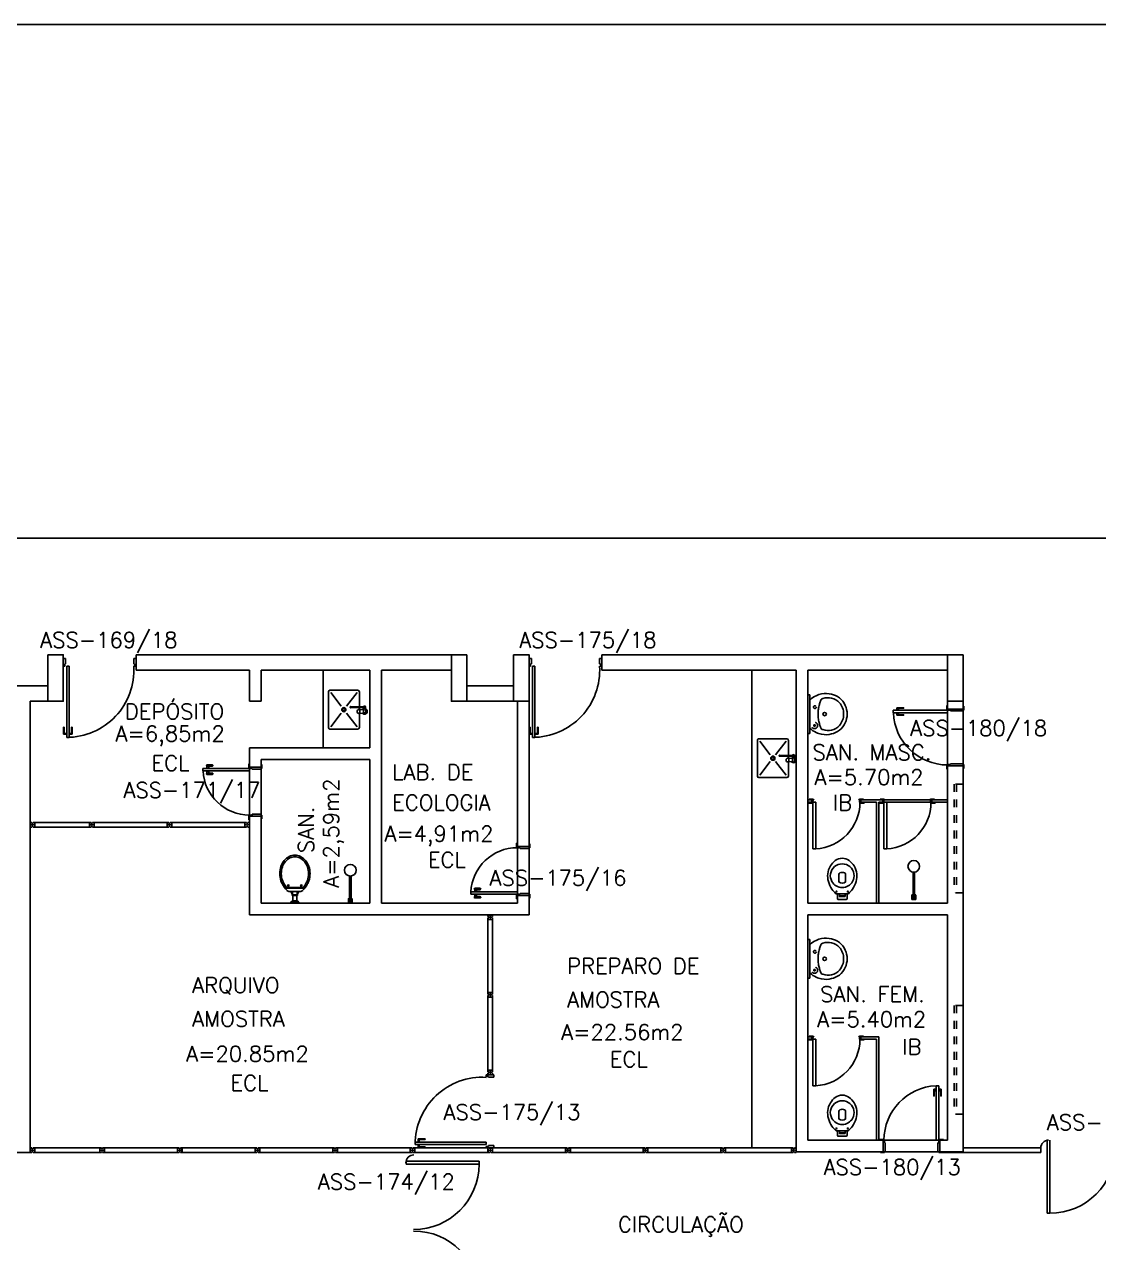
# Model space of a CAD drawing. Extents: x -248 to -11, y 347 to 447.
# Drawn here: x -66.17 to -52.33, y 371.88 to 387.57 of the extents above; entities that cross this region are included whole.
import ezdxf
from ezdxf.enums import TextEntityAlignment as Align

# ---------------------------------------------------------------- set-up
doc = ezdxf.new("R2010")
doc.units = 0
doc.header["$LTSCALE"] = 0.02
doc.header["$MEASUREMENT"] = 0
doc.linetypes.add('HIDDEN', pattern=[0.375, 0.25, -0.125])
doc.linetypes.add('HIDDEN2', pattern=[0.1875, 0.125, -0.0625])
doc.layers.get('0').update_dxf_attribs({"linetype": 'CONTINUOUS'})
for name, color, linetype in [('ALV', 2, 'CONTINUOUS'), ('AREA', 2, 'CONTINUOUS'), ('BANC', 2, 'CONTINUOUS'), ('DIV', 2, 'CONTINUOUS'), ('EQUIP', 1, 'CONTINUOUS'), ('ESQ', 1, 'CONTINUOUS'), ('ESTR', 3, 'CONTINUOUS'), ('MARCO', 2, 'CONTINUOUS'), ('MAÇANETA', 1, 'CONTINUOUS'), ('PEÇAS', 1, 'CONTINUOUS'), ('PISO', 1, 'CONTINUOUS'), ('PORTA', 2, 'CONTINUOUS'), ('SOLEIRA', 1, 'CONTINUOUS'), ('TEXT_CENTRO_CUSTO', 1, 'CONTINUOUS'), ('TEXTO', 2, 'CONTINUOUS'), ('TEXTO-ENDEREÇO', 2, 'CONTINUOUS')]:
    doc.layers.add(name, color=color, linetype=linetype)
doc.styles.add('UNB-100', font='simplex.shx', dxfattribs={"height": 0.2})
doc.styles.add('UNB-100-1', font='simplex.shx', dxfattribs={"height": 0.2})

# ---------------------------------------------------------------- blocks, each defined once
blk = doc.blocks.new('PILINT-SSS')
for points in [[(0.2, 0), (0.2, -0.6), (0, -0.6), (0, 0)], [(0.8, 0), (0.8, -0.6), (1, -0.6), (1, 0)], [(0.2, -8.39), (0.2, -9.39), (0, -9.39), (0, -8.39)], [(0.8, -8.39), (0.8, -9.39), (1, -9.39), (1, -8.39)]]:
    blk.add_lwpolyline(points, close=True)
blk = doc.blocks.new('DIVMT-SSS')
for p, q in [((-0.03, 0.008), (-0.03, 0.03)), ((-0.006, 0.03), (-0.03, 0.03)), ((-0.03, 0.008), (-0.02, 0.008)), ((-0.02, -0.008), (-0.02, 0.008)), ((-0.006, 0.02), (-0.006, 0.03)), ((0.006, 0.02), (-0.006, 0.02)), ((-0.005, 0), (0.005, 0)), ((0.005, 0), (-0.005, 0)), ((0, 0.005), (0, -0.005)), ((0, -0.005), (0, 0.005)), ((0.006, 0.03), (0.03, 0.03)), ((0.006, 0.02), (0.006, 0.03)), ((0.03, 0.008), (0.02, 0.008)), ((0.02, -0.008), (0.02, 0.008)), ((0.03, 0.008), (0.03, 0.03)), ((-0.03, -0.008), (-0.03, -0.03)), ((-0.03, -0.008), (-0.02, -0.008)), ((-0.03, -0.03), (-0.03, -0.97)), ((-0.03, -0.03), (-0.009, -0.03)), ((0.03, -0.03), (-0.03, -0.03)), ((-0.03, -0.03), (-0.006, -0.03)), ((-0.009, -0.03), (-0.027, -0.03)), ((-0.006, -0.02), (-0.006, -0.03)), ((-0.006, -0.02), (0.006, -0.02)), ((-0.006, -0.02), (-0.006, -0.03)), ((0.006, -0.02), (-0.006, -0.02)), ((0.005, -0.03), (-0.005, -0.03)), ((0.006, -0.02), (0.006, -0.03)), ((0.006, -0.02), (0.006, -0.03)), ((0.03, -0.03), (0.006, -0.03)), ((0.03, -0.008), (0.02, -0.008)), ((0.03, -0.008), (0.03, -0.03)), ((0.03, -0.03), (0.03, -0.97)), ((0.03, -0.97), (-0.03, -0.97)), ((-0.006, -0.98), (-0.006, -0.97)), ((-0.006, -0.98), (0.006, -0.98)), ((0.006, -1.001), (-0.006, -1.001)), ((0.005, -0.97), (-0.005, -0.97)), ((0, -0.994), (0, -1.007)), ((0, -1.02), (0, -1.021)), ((0.006, -0.98), (0.006, -0.97))]:
    blk.add_line(p, q)
blk = doc.blocks.new('MACANETA-SSS')
at = {"layer": 'MAÇANETA'}
for p, q in [((-0.077, 0.052), (-0.077, 0.12)), ((-0.059, 0.052), (-0.059, 0.12)), ((-0.059, 0.075), (-0.036, 0.075)), ((-0.059, 0.052), (-0.036, 0.052)), ((-0.036, 0.044), (-0.036, 0.084)), ((-0.036, 0.084), (-0.03, 0.084)), ((-0.036, 0.044), (-0.03, 0.044)), ((0.006, 0.084), (0, 0.084)), ((0.006, 0.044), (0, 0.044)), ((0.006, 0.044), (0.006, 0.084)), ((0.029, 0.075), (0.006, 0.075)), ((0.029, 0.052), (0.006, 0.052)), ((0.029, 0.052), (0.029, 0.12)), ((0.047, 0.052), (0.047, 0.12))]:
    blk.add_line(p, q, dxfattribs=at)
for centre, start, end in [((-0.068, 0.12), 90, 180), ((-0.068, 0.052), 180, 270), ((-0.068, 0.12), 0, 90), ((-0.068, 0.052), 270, 0), ((0.038, 0.12), 90, 180), ((0.038, 0.052), 180, 270), ((0.038, 0.12), 0, 90), ((0.038, 0.052), 270, 0)]:
    blk.add_arc(centre, 0.00874, start, end, dxfattribs=at)
blk = doc.blocks.new('DOOR-60-SSS')
at = {"layer": 'PORTA'}
for p, q in [((-0.045, -0.6), (-0.045, 0)), ((-0.015, 0), (-0.045, 0)), ((-0.015, -0.6), (-0.015, 0)), ((-0.045, -0.6), (-0.015, -0.6))]:
    blk.add_line(p, q, dxfattribs=at)
at = {"layer": 'PORTA', "color": 1}
blk.add_arc((-0.015, 0), 0.6, 180, 267.134, dxfattribs=at)
at = {"layer": 'PORTA'}
blk.add_blockref('MACANETA-SSS', (-0.015, -0.6), dxfattribs=at)
blk = doc.blocks.new('VDC-P-SSS')
for p, q in [((-0.127, 0.192), (0.127, 0.192)), ((-0.109, 0.202), (0.109, 0.202)), ((-0.068, 0.152), (0.068, 0.152)), ((-0.05, 0.152), (-0.03, 0.11)), ((-0.05, 0.015), (-0.05, 0)), ((-0.05, 0), (0.05, 0)), ((0.045, 0.02), (-0.045, 0.02)), ((-0.04, 0.025), (-0.04, 0.02)), ((0.035, 0.03), (-0.035, 0.03)), ((-0.03, 0.152), (-0.03, 0.11)), ((0.03, 0.11), (-0.03, 0.11)), ((0.03, 0.1), (-0.03, 0.1)), ((-0.025, 0.1), (-0.025, 0.03)), ((0.025, 0.1), (0.025, 0.03)), ((0.03, 0.152), (0.03, 0.11)), ((0.05, 0.152), (0.03, 0.11)), ((0.04, 0.025), (0.04, 0.02)), ((0.05, 0.015), (0.05, 0))]:
    blk.add_line(p, q)
for points in [[(0.16, 0.244, 0.050424), (0.18, 0.288, 0.082137), (0.195, 0.381, 0.082137), (0.18, 0.474, 0.090148), (0.138, 0.549, 0.104406), (0.073, 0.601, 0.117345), (0, 0.619, 0.117345), (-0.073, 0.601, 0.104406), (-0.138, 0.549, 0.090148), (-0.18, 0.474, 0.082137), (-0.195, 0.381, 0.082137)], [(0.142, 0.254, 0.050424), (0.161, 0.295, 0.082137), (0.175, 0.381, 0.082137), (0.161, 0.468, 0.090148), (0.122, 0.536, 0.104406), (0.064, 0.583, 0.117345), (0, 0.599, 0.117345), (-0.064, 0.583, 0.104406), (-0.122, 0.536, 0.090148), (-0.161, 0.468, 0.082137), (-0.175, 0.381, 0.082137)], [(-0.195, 0.381, 0.082137), (-0.18, 0.288, 0.050424), (-0.16, 0.244, 0.104406)], [(-0.175, 0.381, 0.082137), (-0.161, 0.295, 0.050424), (-0.142, 0.254, 0.050424)]]:
    blk.add_lwpolyline(points, format="xyb")
for centre in [(-0.083, 0.226), (0.083, 0.226)]:
    blk.add_circle(centre, 0.0101)
for centre, radius, start, end in [((0.08, 0.36), 0.266, 205.6863, 226.7558), ((0.08, 0.36), 0.246, 205.6863, 219.7706), ((-0.068, 0.202), 0.05, 226.7558, 270), ((0.068, 0.202), 0.05, 270, 313.2442), ((-0.08, 0.36), 0.266, 313.2442, 334.3137), ((-0.08, 0.36), 0.246, 320.2294, 334.3137), ((-0.045, 0.015), 0.005, 90, 180), ((-0.035, 0.025), 0.005, 90, 180), ((-0.03, 0.105), 0.005, 90, 270), ((0.03, 0.105), 0.005, 270, 90), ((0.035, 0.025), 0.005, 0, 90), ((0.045, 0.015), 0.005, 360, 90)]:
    blk.add_arc(centre, radius, start, end)
blk = doc.blocks.new('CHUV-P-SSS')
for p, q in [((-0.06, 0.01), (-0.351, 0.01)), ((-0.06, -0.02), (-0.06, 0.02)), ((-0.02, 0.015), (-0.06, 0.015)), ((-0.02, 0.005), (-0.06, 0.005)), ((-0.055, 0.025), (0, 0.025)), ((-0.02, 0.025), (-0.02, -0.025)), ((0, 0.025), (0, -0.025)), ((-0.06, -0.01), (-0.351, -0.01)), ((-0.02, -0.005), (-0.06, -0.005)), ((-0.02, -0.015), (-0.06, -0.015)), ((-0.02, -0.025), (-0.055, -0.025)), ((0, -0.025), (-0.02, -0.025))]:
    blk.add_line(p, q)
blk.add_circle((-0.425, 0), 0.075)
for centre, start, end in [((-0.055, 0.02), 90, 180), ((-0.055, -0.02), 180, 270)]:
    blk.add_arc(centre, 0.005, start, end)
blk = doc.blocks.new('INOXA1-P-SSS')
for p, q in [((0.12, 0.23), (0.12, 0.047)), ((0.22, 0.25), (0.14, 0.25)), ((0.15, 0.22), (0.287, 0.043)), ((0.5, 0.25), (0.22, 0.25)), ((0.353, 0.043), (0.49, 0.22)), ((0.52, 0.23), (0.52, -0.23)), ((0.043, 0.008), (0.043, -0.022)), ((0.062, 0.04), (0.071, 0.04)), ((0.131, 0.048), (0.076, 0.043)), ((0.131, -0.002), (0.076, 0.003)), ((0.22, -0.027), (0.054, -0.027)), ((0.22, -0.037), (0.054, -0.037)), ((0.063, -0.003), (0.063, -0.021)), ((0.12, -0.001), (0.12, -0.027)), ((0.12, -0.037), (0.12, -0.23)), ((0.15, -0.22), (0.287, -0.043)), ((0.231, -0.027), (0.22, -0.027)), ((0.231, -0.037), (0.22, -0.037)), ((0.353, -0.043), (0.49, -0.22)), ((0.22, -0.25), (0.14, -0.25)), ((0.5, -0.25), (0.22, -0.25))]:
    blk.add_line(p, q)
blk.add_lwpolyline([(0.076, 0.003), (0.072, 0.004), (0.069, 0.009), (0.067, 0.015), (0.066, 0.023), (0.067, 0.031), (0.069, 0.037), (0.072, 0.042), (0.076, 0.043)])
blk.add_lwpolyline([(0.131, 0.048), (0.137, 0.046), (0.143, 0.041), (0.147, 0.033), (0.148, 0.023), (0.147, 0.013), (0.143, 0.006), (0.137, 0), (0.131, -0.002), (0.125, 0), (0.119, 0.006), (0.115, 0.013), (0.114, 0.023), (0.115, 0.033), (0.119, 0.041), (0.125, 0.046)], close=True)
for radius in [0.0266, 0.0163]:
    blk.add_circle((0.32, 0), radius)
for centre, radius, start, end in [((0.14, 0.23), 0.02, 90, 180), ((0.5, 0.23), 0.02, 360, 90), ((0.054, 0.023), 0.0349, 36.1705, 252.2568), ((0.054, 0.023), 0.0189, 62.7367, 235.7375), ((0.073, -0.003), 0.01, 102.8285, 180), ((0.054, 0.023), 0.0349, 285.5373, 323.9987), ((0.054, -0.032), 0.0145, 20.161, 339.839), ((0.054, -0.032), 0.005, 90.0037, 269.9963), ((0.231, -0.032), 0.00738, 222.6559, 137.3441), ((0.231, -0.032), 0.005, 269.9935, 90.0065), ((0.14, -0.23), 0.02, 180, 270), ((0.5, -0.23), 0.02, 270, 360)]:
    blk.add_arc(centre, radius, start, end)
blk = doc.blocks.new('MTT-SSS')
for p, q in [((-0.008, 0.03), (-0.03, 0.03)), ((-0.03, 0.03), (-0.03, 0.006)), ((-0.0185, 0.006), (-0.03, 0.006)), ((-0.0185, -0.006), (-0.0185, 0.006)), ((-0.008, 0.03), (-0.008, 0.02)), ((-0.008, 0.02), (0.008, 0.02)), ((-0.0051, 0), (0.0051, 0)), ((0, -0.0051), (0, 0.0051)), ((0.008, 0.03), (0.03, 0.03)), ((0.008, 0.03), (0.008, 0.02)), ((0.0205, -0.006), (0.0205, 0.006)), ((0.0205, 0.006), (0.03, 0.006)), ((0.03, 0.006), (0.03, 0.03)), ((-0.03, -0.03), (-0.03, -0.006)), ((-0.0185, -0.006), (-0.03, -0.006)), ((-0.008, -0.03), (-0.03, -0.03)), ((-0.008, -0.02), (0.008, -0.02)), ((-0.008, -0.03), (-0.008, -0.02)), ((0.008, -0.03), (0.008, -0.02)), ((0.008, -0.03), (0.03, -0.03)), ((0.0205, -0.006), (0.03, -0.006)), ((0.03, -0.006), (0.03, -0.03))]:
    blk.add_line(p, q)
blk = doc.blocks.new('VASO-P2')
for p, q in [((-0.07, 0.069), (-0.07, 0.074)), ((-0.07, 0.062), (-0.07, 0.069)), ((-0.012, 0.062), (-0.07, 0.062)), ((0, 0), (0, 0.052)), ((0, -0.052), (0, 0)), ((-0.07, -0.062), (-0.012, -0.062)), ((-0.07, -0.069), (-0.07, -0.062)), ((-0.07, -0.074), (-0.07, -0.069))]:
    blk.add_line(p, q)
for points in [[(-0.152, 0, -0.268395), (-0.23, -0.133, -0.179674), (-0.33, -0.151, -0.170707), (-0.421, -0.1, -0.179561), (-0.457, 0, -0.179561), (-0.421, 0.1, -0.170707), (-0.33, 0.151, -0.179674), (-0.23, 0.133, -0.268395)], [(-0.342, 0.03, 0.183333), (-0.342, -0.03, 0.302776), (-0.32, -0.044), (-0.224, -0.044, 0.370787), (-0.224, 0.044), (-0.32, 0.044, 0.302776)]]:
    blk.add_lwpolyline(points, format="xyb", close=True)
for points in [[(-0.07, 0.062), (-0.07, 0)], [(-0.07, -0.062), (-0.07, 0)], [(-0.046, -0.035), (-0.046, 0), (-0.046, 0.036)]]:
    blk.add_lwpolyline(points)
for points in [[(-0.07, 0.044, 0.380199), (-0.062, 0.036), (-0.051, 0.036, 0.087349), (-0.047, 0.037, -0.172037), (-0.038, 0.037, -0.102747), (-0.036, 0.036, -0.167994), (-0.035, 0.031), (-0.035, 0)], [(-0.07, -0.044, -0.380199), (-0.062, -0.036), (-0.051, -0.036, -0.087349), (-0.047, -0.037, 0.172037), (-0.038, -0.037, 0.102747), (-0.036, -0.036, 0.167994), (-0.035, -0.031), (-0.035, 0)]]:
    blk.add_lwpolyline(points, format="xyb")
for centre in [(-0.1, 0.073), (-0.1, -0.073)]:
    blk.add_circle(centre, 0.0075)
for centre, radius, start, end in [((-0.302, -0.06), 0.248, 96.483, 121.073), ((-0.3, -0.055), 0.243, 73.2378, 97.0453), ((-0.318, -0.145), 0.335, 55.8476, 74.7475), ((-0.381, 0), 0.149, 143.0019, 180.1282), ((-0.381, 0), 0.149, 179.8718, 216.9981), ((-0.289, -0.076), 0.268, 121.6809, 141.8397), ((-0.311, -0.132), 0.32, 41.9479, 55.5381), ((-0.08, 0.075), 0.0102, 358.3086, 45.2439), ((-0.012, 0.051), 0.0118, 3.6802, 91.2989), ((-0.289, 0.076), 0.268, 218.1603, 238.3191), ((-0.302, 0.06), 0.248, 238.927, 263.517), ((-0.318, 0.145), 0.335, 285.2525, 304.1524), ((-0.311, 0.132), 0.32, 304.4619, 318.0521), ((-0.08, -0.075), 0.0102, 314.7561, 1.6914), ((-0.012, -0.051), 0.0118, 268.7011, 356.3198), ((-0.3, 0.055), 0.243, 262.9547, 286.7622)]:
    blk.add_arc(centre, radius, start, end)
blk = doc.blocks.new('CHUV-P')
for p, q in [((-0.06, 0.01), (-0.351, 0.01)), ((-0.06, -0.02), (-0.06, 0.02)), ((-0.02, 0.015), (-0.06, 0.015)), ((-0.02, 0.005), (-0.06, 0.005)), ((-0.055, 0.025), (0, 0.025)), ((-0.02, 0.025), (-0.02, -0.025)), ((0, 0.025), (0, -0.025)), ((-0.06, -0.01), (-0.351, -0.01)), ((-0.02, -0.005), (-0.06, -0.005)), ((-0.02, -0.015), (-0.06, -0.015)), ((-0.02, -0.025), (-0.055, -0.025)), ((0, -0.025), (-0.02, -0.025))]:
    blk.add_line(p, q)
blk.add_circle((-0.425, 0), 0.075)
for centre, start, end in [((-0.055, 0.02), 90, 180), ((-0.055, -0.02), 180, 270)]:
    blk.add_arc(centre, 0.005, start, end)
blk = doc.blocks.new('A$C03990573')
at = {"layer": 'PEÇAS', "rotation": 180}
blk.add_blockref('CHUV-P', (0, 0.075), dxfattribs=at)
blk = doc.blocks.new('LAVAT-P2')
for points in [[(-0.48, 0, 0.108162), (-0.456, -0.112, 0.130345), (-0.38, -0.21, 0.098496), (-0.28, -0.257, 0.106524), (-0.15, -0.26, 0.056129), (-0.08, -0.237, 0.077465), (-0.005, -0.185, 0.260144), (0, -0.175), (0, 0), (0, 0.175, 0.260144), (-0.005, 0.185, 0.077465), (-0.08, 0.236, 0.056129), (-0.15, 0.26, 0.106524), (-0.28, 0.256, 0.098496), (-0.38, 0.209, 0.130345), (-0.456, 0.112, 0.108162)], [(-0.435, 0, 0.185962), (-0.38, -0.147, 0.148743), (-0.28, -0.206, 0.142138), (-0.168, -0.2, 0.114165), (-0.152, -0.192, 0.094603), (-0.142, -0.179, 0.04407), (-0.134, -0.157, 0.029789), (-0.119, -0.11, 0.032251), (-0.108, -0.05, 0.033186), (-0.105, 0, 0.033186), (-0.108, 0.05, 0.032251), (-0.119, 0.11, 0.029789), (-0.134, 0.157, 0.04407), (-0.142, 0.179, 0.094603), (-0.152, 0.192, 0.114165), (-0.168, 0.2, 0.142138), (-0.28, 0.206, 0.148743), (-0.38, 0.147, 0.185962)]]:
    blk.add_lwpolyline(points, format="xyb", close=True)
blk.add_circle((-0.19, 0), 0.0225)
at = {"linetype": 'HIDDEN'}
blk.add_circle((-0.065, -0.09), 0.0175, dxfattribs=at)
blk = doc.blocks.new('PDVDP-SSS')
for p, q in [((0.112, 0.84), (0.112, -0.1)), ((0.147, 0.84), (0.112, 0.84)), ((0.147, 0.84), (0.147, -0.1)), ((1.853, 0.84), (1.888, 0.84)), ((1.853, 0.84), (1.853, -0.1)), ((1.888, 0.84), (1.888, -0.1)), ((0.009, 0), (-0.009, 0)), ((0, -0.012), (0, 0.01)), ((0.147, -0.1), (0.112, -0.1))]:
    blk.add_line(p, q)
at = {"color": 1}
for centre, radius, start, end in [((0.148, -0.002), 0.843, 0, 90), ((1.853, -0.002), 0.843, 90, 180), ((0.131, 0), 0.101, 180, 270), ((1.87, 0), 0.101, 270, 0)]:
    blk.add_arc(centre, radius, start, end, dxfattribs=at)
blk = doc.blocks.new('PDV2D-SSS')
for p, q in [((-0.106, 0.965), (-0.076, 0.965)), ((-0.106, 0.05), (-0.106, 0.965)), ((-0.076, 0.05), (-0.076, 0.965)), ((-0.148, 0.925), (-0.108, 0.925)), ((-0.148, 0.925), (-0.148, 0.835)), ((-0.138, 0.835), (-0.148, 0.835)), ((-0.138, 0.915), (-0.108, 0.915)), ((-0.138, 0.915), (-0.138, 0.835)), ((-0.034, 0.925), (-0.074, 0.925)), ((-0.044, 0.915), (-0.074, 0.915)), ((-0.044, 0.915), (-0.044, 0.835)), ((-0.044, 0.835), (-0.034, 0.835)), ((-0.034, 0.925), (-0.034, 0.835)), ((-0.95, 0.05), (-0.97, 0.05)), ((-0.97, 0.05), (-0.97, 0.035)), ((-0.97, 0.035), (-0.97, -0.035)), ((-0.95, 0.02), (-0.95, 0.05)), ((-0.95, 0.02), (-0.94, 0.02)), ((-0.94, -0.05), (-0.94, 0.02)), ((-0.076, 0.05), (-0.106, 0.05)), ((-0.051, 0.02), (-0.061, 0.02)), ((-0.061, -0.05), (-0.061, 0.02)), ((-0.051, 0.05), (-0.031, 0.05)), ((-0.051, 0.02), (-0.051, 0.05)), ((-0.031, 0.05), (-0.031, -0.05)), ((-0.97, -0.035), (-0.97, -0.05)), ((-0.97, -0.05), (-0.94, -0.05)), ((-0.031, -0.05), (-0.061, -0.05))]:
    blk.add_line(p, q)
at = {"color": 1}
blk.add_arc((-0.076, 0.1), 0.865, 90, 183.3214, dxfattribs=at)
blk = doc.blocks.new('MTT')
for p, q in [((-0.008, 0.03), (-0.03, 0.03)), ((-0.03, 0.03), (-0.03, 0.006)), ((-0.0185, 0.006), (-0.03, 0.006)), ((-0.0185, -0.006), (-0.0185, 0.006)), ((-0.008, 0.03), (-0.008, 0.02)), ((-0.008, 0.02), (0.008, 0.02)), ((-0.0051, 0), (0.0051, 0)), ((0, -0.0051), (0, 0.0051)), ((0.008, 0.03), (0.03, 0.03)), ((0.008, 0.03), (0.008, 0.02)), ((0.0205, -0.006), (0.0205, 0.006)), ((0.0205, 0.006), (0.03, 0.006)), ((0.03, 0.006), (0.03, 0.03)), ((-0.03, -0.03), (-0.03, -0.006)), ((-0.0185, -0.006), (-0.03, -0.006)), ((-0.008, -0.03), (-0.03, -0.03)), ((-0.008, -0.02), (0.008, -0.02)), ((-0.008, -0.03), (-0.008, -0.02)), ((0.008, -0.03), (0.008, -0.02)), ((0.008, -0.03), (0.03, -0.03)), ((0.0205, -0.006), (0.03, -0.006)), ((0.03, -0.006), (0.03, -0.03))]:
    blk.add_line(p, q)

msp = doc.modelspace()

# ---------------------------------------------------------------- linework, layer by layer
at = {"layer": 'ALV'}
for p, q in [((-64.727, 379.453), (-60.675, 379.453)), ((-64.727, 379.453), (-64.727, 379.253)), ((-58.727, 379.453), (-54.274, 379.453)), ((-58.727, 379.453), (-58.727, 379.253)), ((-64.727, 379.253), (-63.266, 379.253)), ((-63.266, 379.253), (-63.266, 378.853)), ((-63.116, 379.253), (-61.716, 379.253)), ((-63.116, 379.253), (-63.116, 378.853)), ((-61.716, 379.253), (-61.716, 378.253)), ((-61.566, 379.253), (-61.566, 376.253)), ((-61.566, 379.253), (-60.675, 379.253)), ((-58.727, 379.253), (-56.224, 379.253)), ((-56.224, 379.253), (-56.224, 373.053)), ((-56.074, 379.253), (-56.074, 376.253)), ((-56.074, 379.253), (-54.274, 379.253)), ((-65.866, 379.053), (-66.466, 379.053)), ((-59.866, 379.053), (-60.466, 379.053)), ((-65.866, 378.853), (-66.091, 378.853)), ((-66.091, 378.853), (-66.091, 373.043)), ((-63.266, 378.853), (-63.116, 378.853)), ((-59.866, 378.853), (-60.466, 378.853)), ((-59.816, 378.853), (-59.816, 376.983)), ((-59.666, 378.853), (-59.666, 376.983)), ((-54.274, 378.753), (-54.274, 378.853)), ((-54.074, 378.753), (-54.074, 378.853)), ((-54.274, 378.753), (-54.074, 378.753)), ((-63.266, 378.253), (-63.266, 378.003)), ((-63.266, 378.253), (-61.716, 378.253)), ((-63.266, 378.003), (-63.116, 378.003)), ((-63.116, 378.103), (-63.116, 378.003)), ((-63.116, 378.103), (-61.716, 378.103)), ((-61.716, 378.103), (-61.716, 376.253)), ((-54.274, 378.023), (-54.274, 376.253)), ((-54.274, 378.023), (-54.074, 378.023)), ((-54.074, 378.023), (-54.074, 373.053)), ((-63.266, 377.373), (-63.266, 376.103)), ((-63.266, 377.373), (-63.116, 377.373)), ((-63.116, 377.373), (-63.116, 376.253)), ((-59.816, 376.983), (-59.666, 376.983)), ((-63.116, 376.253), (-61.716, 376.253)), ((-61.566, 376.253), (-59.816, 376.253)), ((-59.816, 376.353), (-59.816, 376.253)), ((-59.816, 376.353), (-59.666, 376.353)), ((-59.666, 376.353), (-59.666, 376.103)), ((-54.274, 376.253), (-56.074, 376.253)), ((-63.266, 376.103), (-59.666, 376.103)), ((-54.274, 376.103), (-56.074, 376.103)), ((-56.074, 376.103), (-56.074, 373.203)), ((-54.274, 376.103), (-54.274, 373.203)), ((-55.104, 373.203), (-56.074, 373.203)), ((-55.104, 373.203), (-55.104, 373.053)), ((-54.374, 373.203), (-54.374, 373.053)), ((-66.091, 373.043), (-70.67, 373.043)), ((-55.104, 373.053), (-56.224, 373.053)), ((-54.074, 373.053), (-54.374, 373.053))]:
    msp.add_line(p, q, dxfattribs=at)
at = {"layer": 'BANC'}
msp.add_line((-56.795, 379.253), (-56.795, 373.103), dxfattribs=at)
at = {"layer": 'DIV'}
for p, q in [((-56.024, 377.583), (-56.074, 377.583)), ((-56.024, 377.553), (-56.074, 377.553)), ((-56.024, 377.553), (-56.024, 377.583)), ((-55.394, 377.553), (-55.394, 377.583)), ((-55.109, 377.583), (-55.394, 377.583)), ((-55.189, 377.553), (-55.394, 377.553)), ((-55.189, 377.553), (-55.189, 376.253)), ((-55.159, 377.553), (-55.159, 376.253)), ((-55.109, 377.553), (-55.159, 377.553)), ((-55.109, 377.553), (-55.109, 377.583)), ((-54.274, 377.583), (-54.479, 377.583)), ((-54.479, 377.553), (-54.479, 377.583)), ((-54.274, 377.553), (-54.479, 377.553)), ((-66.08, 377.263), (-66.082, 377.263)), ((-66.054, 377.263), (-66.068, 377.263)), ((-66.061, 377.257), (-66.061, 377.27)), ((-66.04, 377.269), (-66.04, 377.257)), ((-66.04, 377.269), (-66.031, 377.269)), ((-66.04, 377.257), (-66.031, 377.257)), ((-66.031, 377.233), (-66.031, 377.293)), ((-65.326, 377.293), (-66.031, 377.293)), ((-66.031, 377.258), (-66.031, 377.268)), ((-65.326, 377.233), (-66.031, 377.233)), ((-65.326, 377.293), (-65.326, 377.233)), ((-56.024, 374.533), (-56.074, 374.533)), ((-56.024, 374.503), (-56.024, 374.533)), ((-55.394, 374.503), (-55.394, 374.533)), ((-55.394, 374.533), (-55.159, 374.533)), ((-55.159, 374.533), (-55.159, 373.203)), ((-56.024, 374.503), (-56.074, 374.503)), ((-55.189, 374.503), (-55.394, 374.503)), ((-55.189, 374.503), (-55.189, 373.203)), ((-60.195, 374.044), (-60.135, 374.044)), ((-66.081, 373.073), (-66.082, 373.073)), ((-66.055, 373.073), (-66.069, 373.073)), ((-66.062, 373.067), (-66.062, 373.079)), ((-66.041, 373.079), (-66.041, 373.067)), ((-66.041, 373.079), (-66.031, 373.079)), ((-66.041, 373.067), (-66.031, 373.067)), ((-66.031, 373.043), (-66.031, 373.103)), ((-65.196, 373.103), (-66.031, 373.103)), ((-66.031, 373.068), (-66.031, 373.078)), ((-65.196, 373.043), (-66.031, 373.043)), ((-65.196, 373.103), (-65.196, 373.082)), ((-65.196, 373.043), (-65.196, 373.103)), ((-65.174, 373.103), (-65.196, 373.103)), ((-65.196, 373.103), (-65.196, 373.079)), ((-65.196, 373.082), (-65.196, 373.1)), ((-65.186, 373.079), (-65.196, 373.079)), ((-65.186, 373.079), (-65.196, 373.079)), ((-65.196, 373.068), (-65.196, 373.078)), ((-65.186, 373.067), (-65.196, 373.067)), ((-65.196, 373.043), (-65.196, 373.067)), ((-65.186, 373.067), (-65.196, 373.067)), ((-65.174, 373.043), (-65.196, 373.043)), ((-65.186, 373.079), (-65.186, 373.067)), ((-65.186, 373.067), (-65.186, 373.079)), ((-65.174, 373.103), (-65.174, 373.093)), ((-65.174, 373.093), (-65.158, 373.093)), ((-65.174, 373.043), (-65.174, 373.053)), ((-65.174, 373.053), (-65.158, 373.053)), ((-65.16, 373.073), (-65.171, 373.073)), ((-65.171, 373.073), (-65.16, 373.073)), ((-65.166, 373.078), (-65.166, 373.068)), ((-65.166, 373.068), (-65.166, 373.078)), ((-65.158, 373.103), (-65.135, 373.103)), ((-65.158, 373.103), (-65.158, 373.093)), ((-65.158, 373.043), (-65.158, 373.053)), ((-65.158, 373.043), (-65.136, 373.043)), ((-65.135, 373.043), (-65.135, 373.103)), ((-63.195, 373.103), (-63.195, 373.079)), ((-63.173, 373.103), (-63.195, 373.103)), ((-63.195, 373.043), (-63.195, 373.103)), ((-63.195, 373.103), (-63.195, 373.082)), ((-63.195, 373.043), (-63.195, 373.103)), ((-63.195, 373.082), (-63.195, 373.1)), ((-63.185, 373.079), (-63.195, 373.079)), ((-63.185, 373.079), (-63.195, 373.079)), ((-63.185, 373.079), (-63.195, 373.079)), ((-63.195, 373.068), (-63.195, 373.078)), ((-63.195, 373.068), (-63.195, 373.078)), ((-63.185, 373.067), (-63.195, 373.067)), ((-63.195, 373.043), (-63.195, 373.067)), ((-63.185, 373.067), (-63.195, 373.067)), ((-63.185, 373.067), (-63.195, 373.067)), ((-63.173, 373.043), (-63.195, 373.043)), ((-63.185, 373.067), (-63.185, 373.079)), ((-63.185, 373.079), (-63.185, 373.067)), ((-63.185, 373.079), (-63.185, 373.067)), ((-63.173, 373.103), (-63.173, 373.093)), ((-63.173, 373.093), (-63.157, 373.093)), ((-63.173, 373.053), (-63.157, 373.053)), ((-63.173, 373.043), (-63.173, 373.053)), ((-63.171, 373.073), (-63.158, 373.073)), ((-63.17, 373.073), (-63.16, 373.073)), ((-63.16, 373.073), (-63.17, 373.073)), ((-63.165, 373.068), (-63.165, 373.078)), ((-63.165, 373.078), (-63.165, 373.068)), ((-63.164, 373.067), (-63.164, 373.079)), ((-63.157, 373.103), (-63.157, 373.093)), ((-63.157, 373.103), (-63.135, 373.103)), ((-63.157, 373.043), (-63.157, 373.053)), ((-63.157, 373.043), (-63.135, 373.043)), ((-63.145, 373.073), (-63.144, 373.073)), ((-63.144, 373.067), (-63.144, 373.079)), ((-63.144, 373.079), (-63.135, 373.079)), ((-63.144, 373.067), (-63.135, 373.067)), ((-63.135, 373.079), (-63.135, 373.103)), ((-63.135, 373.067), (-63.135, 373.043)), ((-57.135, 373.043), (-57.135, 373.103)), ((-56.284, 373.103), (-57.135, 373.103)), ((-56.284, 373.043), (-57.135, 373.043)), ((-56.284, 373.043), (-56.284, 373.103))]:
    msp.add_line(p, q, dxfattribs=at)
at = {"layer": 'EQUIP'}
for p, q in [((-62.316, 379.253), (-62.316, 378.253)), ((-56.074, 378.938), (-56.049, 378.938)), ((-56.049, 378.438), (-56.049, 378.938)), ((-56.074, 378.438), (-56.049, 378.438)), ((-56.074, 375.788), (-56.049, 375.788)), ((-56.049, 375.288), (-56.049, 375.788)), ((-56.074, 375.288), (-56.049, 375.288))]:
    msp.add_line(p, q, dxfattribs=at)
at = {"layer": 'EQUIP', "linetype": 'HIDDEN2', "ltscale": 0.15}
for centre, radius in [((-55.989, 378.541), 0.04), ((-55.989, 378.541), 0.01), ((-55.989, 375.391), 0.04), ((-55.989, 375.391), 0.01)]:
    msp.add_circle(centre, radius, dxfattribs=at)
at = {"layer": 'ESQ', "linetype": 'HIDDEN2'}
for p, q in [((-54.074, 377.788), (-54.274, 377.788)), ((-54.189, 377.788), (-54.189, 376.388)), ((-54.159, 377.788), (-54.159, 376.388)), ((-54.074, 376.388), (-54.274, 376.388)), ((-54.074, 374.938), (-54.274, 374.938)), ((-54.189, 374.938), (-54.189, 373.538)), ((-54.159, 374.938), (-54.159, 373.538)), ((-54.074, 373.538), (-54.274, 373.538))]:
    msp.add_line(p, q, dxfattribs=at)
at = {"layer": 'ESTR'}
msp.add_lwpolyline([(-54.074, 379.453), (-54.074, 378.853), (-54.274, 378.853), (-54.274, 379.453)], close=True, dxfattribs=at)
at = {"layer": 'MARCO'}
for p, q in [((-63.276, 378.048), (-63.276, 377.998)), ((-63.266, 378.048), (-63.276, 378.048)), ((-63.276, 377.998), (-63.266, 377.998)), ((-63.266, 378.003), (-63.266, 377.998)), ((-63.266, 377.998), (-63.266, 377.988)), ((-63.266, 377.988), (-63.231, 377.988)), ((-63.231, 377.988), (-63.231, 377.978)), ((-63.231, 377.978), (-63.116, 377.978)), ((-63.106, 378.038), (-63.116, 378.038)), ((-63.116, 378.003), (-63.116, 377.988)), ((-63.116, 377.988), (-63.106, 377.988)), ((-63.116, 377.978), (-63.116, 377.988)), ((-63.106, 377.988), (-63.106, 378.038)), ((-63.276, 377.378), (-63.266, 377.378)), ((-63.276, 377.328), (-63.276, 377.378)), ((-63.266, 377.378), (-63.266, 377.388)), ((-63.266, 377.388), (-63.231, 377.388)), ((-63.266, 377.373), (-63.266, 377.378)), ((-63.231, 377.398), (-63.116, 377.398)), ((-63.231, 377.388), (-63.231, 377.398)), ((-63.116, 377.398), (-63.116, 377.388)), ((-63.116, 377.373), (-63.116, 377.388)), ((-63.116, 377.388), (-63.106, 377.388)), ((-63.106, 377.388), (-63.106, 377.338)), ((-63.266, 377.328), (-63.276, 377.328)), ((-63.106, 377.338), (-63.116, 377.338)), ((-59.826, 377.028), (-59.826, 376.978)), ((-59.816, 377.028), (-59.826, 377.028)), ((-59.826, 376.978), (-59.816, 376.978)), ((-59.816, 376.983), (-59.816, 376.978)), ((-59.816, 376.978), (-59.816, 376.968)), ((-59.816, 376.968), (-59.781, 376.968)), ((-59.781, 376.968), (-59.781, 376.958)), ((-59.781, 376.958), (-59.666, 376.958)), ((-59.656, 377.018), (-59.666, 377.018)), ((-59.666, 376.983), (-59.666, 376.968)), ((-59.666, 376.968), (-59.656, 376.968)), ((-59.666, 376.958), (-59.666, 376.968)), ((-59.656, 376.968), (-59.656, 377.018)), ((-59.826, 376.358), (-59.816, 376.358)), ((-59.826, 376.308), (-59.826, 376.358)), ((-59.816, 376.308), (-59.826, 376.308)), ((-59.816, 376.368), (-59.781, 376.368)), ((-59.816, 376.358), (-59.816, 376.368)), ((-59.816, 376.353), (-59.816, 376.358)), ((-59.781, 376.378), (-59.666, 376.378)), ((-59.781, 376.368), (-59.781, 376.378)), ((-59.666, 376.378), (-59.666, 376.368)), ((-59.666, 376.353), (-59.666, 376.368)), ((-59.666, 376.368), (-59.656, 376.368)), ((-59.656, 376.318), (-59.666, 376.318)), ((-59.656, 376.368), (-59.656, 376.318))]:
    msp.add_line(p, q, dxfattribs=at)
at = {"layer": 'MAÇANETA'}
for p, q in [((-54.929, 378.768), (-54.929, 378.741)), ((-54.929, 378.768), (-54.839, 378.768)), ((-54.929, 378.763), (-54.839, 378.763)), ((-54.909, 378.763), (-54.909, 378.741)), ((-54.839, 378.768), (-54.839, 378.763)), ((-54.937, 378.741), (-54.902, 378.741)), ((-54.937, 378.741), (-54.937, 378.738)), ((-54.937, 378.7), (-54.937, 378.703)), ((-54.937, 378.7), (-54.902, 378.7)), ((-54.929, 378.673), (-54.929, 378.7)), ((-54.929, 378.678), (-54.839, 378.678)), ((-54.929, 378.673), (-54.839, 378.673)), ((-54.909, 378.678), (-54.909, 378.7)), ((-54.902, 378.741), (-54.902, 378.738)), ((-54.902, 378.7), (-54.902, 378.703)), ((-54.839, 378.673), (-54.839, 378.678))]:
    msp.add_line(p, q, dxfattribs=at)
at = {"layer": 'PISO'}
for p, q in [((-240.266, 387.567), (-12.049, 387.567)), ((-240.266, 380.953), (-12.049, 380.953))]:
    msp.add_line(p, q, dxfattribs=at)
at = {"layer": 'PORTA'}
for p, q in [((-54.274, 378.798), (-54.284, 378.798)), ((-54.284, 378.798), (-54.284, 378.748)), ((-54.064, 378.788), (-54.074, 378.788)), ((-54.064, 378.738), (-54.064, 378.788)), ((-54.974, 378.738), (-54.274, 378.738)), ((-54.974, 378.703), (-54.974, 378.738)), ((-54.974, 378.703), (-54.274, 378.703)), ((-54.284, 378.748), (-54.274, 378.748)), ((-54.274, 378.753), (-54.274, 378.748)), ((-54.274, 378.748), (-54.274, 378.738)), ((-54.274, 378.738), (-54.239, 378.738)), ((-54.274, 378.738), (-54.274, 378.703)), ((-54.239, 378.738), (-54.239, 378.728)), ((-54.239, 378.728), (-54.074, 378.728)), ((-54.074, 378.753), (-54.074, 378.738)), ((-54.074, 378.728), (-54.074, 378.738)), ((-54.074, 378.738), (-54.064, 378.738)), ((-54.284, 377.978), (-54.284, 378.028)), ((-54.284, 378.028), (-54.274, 378.028)), ((-54.274, 377.978), (-54.284, 377.978)), ((-54.274, 378.028), (-54.274, 378.038)), ((-54.274, 378.038), (-54.239, 378.038)), ((-54.274, 378.023), (-54.274, 378.028)), ((-54.239, 378.038), (-54.239, 378.048)), ((-54.239, 378.048), (-54.074, 378.048)), ((-54.074, 378.048), (-54.074, 378.038)), ((-54.074, 378.038), (-54.064, 378.038)), ((-54.074, 378.023), (-54.074, 378.038)), ((-54.064, 377.988), (-54.074, 377.988)), ((-54.064, 378.038), (-54.064, 377.988)), ((-56.069, 377.553), (-56.069, 377.543)), ((-56.069, 377.543), (-56.019, 377.543)), ((-56.009, 377.593), (-56.059, 377.593)), ((-56.059, 377.593), (-56.059, 377.583)), ((-56.024, 377.583), (-56.009, 377.583)), ((-56.024, 377.553), (-56.019, 377.553)), ((-56.019, 377.543), (-56.019, 377.553)), ((-56.019, 377.553), (-56.009, 377.553)), ((-56.009, 377.583), (-56.009, 377.593)), ((-56.009, 377.553), (-56.009, 377.588)), ((-56.009, 377.588), (-55.999, 377.588)), ((-55.999, 377.583), (-56.009, 377.583)), ((-56.009, 376.953), (-56.009, 377.553)), ((-56.009, 377.553), (-55.974, 377.553)), ((-55.999, 377.588), (-55.999, 377.583)), ((-55.974, 376.953), (-55.974, 377.553)), ((-55.409, 377.588), (-55.419, 377.588)), ((-55.419, 377.588), (-55.419, 377.583)), ((-55.419, 377.583), (-55.409, 377.583)), ((-55.409, 377.583), (-55.409, 377.593)), ((-55.409, 377.593), (-55.359, 377.593)), ((-55.409, 377.553), (-55.409, 377.588)), ((-55.394, 377.583), (-55.409, 377.583)), ((-55.399, 377.553), (-55.409, 377.553)), ((-55.399, 377.543), (-55.399, 377.553)), ((-55.394, 377.553), (-55.399, 377.553)), ((-55.349, 377.543), (-55.399, 377.543)), ((-55.359, 377.593), (-55.359, 377.583)), ((-55.349, 377.553), (-55.349, 377.543)), ((-55.154, 377.553), (-55.154, 377.543)), ((-55.154, 377.543), (-55.104, 377.543)), ((-55.094, 377.593), (-55.144, 377.593)), ((-55.144, 377.593), (-55.144, 377.583)), ((-55.109, 377.583), (-55.094, 377.583)), ((-55.109, 377.553), (-55.104, 377.553)), ((-55.104, 377.543), (-55.104, 377.553)), ((-55.104, 377.553), (-55.094, 377.553)), ((-55.094, 377.583), (-55.094, 377.593)), ((-55.094, 377.553), (-55.094, 377.588)), ((-55.094, 377.588), (-55.084, 377.588)), ((-55.084, 377.583), (-55.094, 377.583)), ((-55.094, 376.953), (-55.094, 377.553)), ((-55.094, 377.553), (-55.059, 377.553)), ((-55.084, 377.588), (-55.084, 377.583)), ((-55.059, 376.953), (-55.059, 377.553)), ((-54.494, 377.588), (-54.504, 377.588)), ((-54.504, 377.588), (-54.504, 377.583)), ((-54.504, 377.583), (-54.494, 377.583)), ((-54.494, 377.583), (-54.494, 377.593)), ((-54.494, 377.593), (-54.444, 377.593)), ((-54.494, 377.553), (-54.494, 377.588)), ((-54.479, 377.583), (-54.494, 377.583)), ((-54.484, 377.553), (-54.494, 377.553)), ((-54.484, 377.543), (-54.484, 377.553)), ((-54.479, 377.553), (-54.484, 377.553)), ((-54.434, 377.543), (-54.484, 377.543)), ((-54.444, 377.593), (-54.444, 377.583)), ((-54.434, 377.553), (-54.434, 377.543)), ((-55.974, 376.953), (-56.009, 376.953)), ((-55.059, 376.953), (-55.094, 376.953)), ((-56.009, 374.543), (-56.059, 374.543)), ((-56.059, 374.543), (-56.059, 374.533)), ((-56.024, 374.533), (-56.009, 374.533)), ((-56.009, 374.533), (-56.009, 374.543)), ((-56.009, 374.503), (-56.009, 374.538)), ((-56.009, 374.538), (-55.999, 374.538)), ((-55.999, 374.533), (-56.009, 374.533)), ((-55.999, 374.538), (-55.999, 374.533)), ((-55.409, 374.538), (-55.419, 374.538)), ((-55.419, 374.538), (-55.419, 374.533)), ((-55.419, 374.533), (-55.409, 374.533)), ((-55.409, 374.533), (-55.409, 374.543)), ((-55.409, 374.543), (-55.359, 374.543)), ((-55.409, 374.503), (-55.409, 374.538)), ((-55.394, 374.533), (-55.409, 374.533)), ((-55.359, 374.543), (-55.359, 374.533)), ((-56.069, 374.503), (-56.069, 374.493)), ((-56.069, 374.493), (-56.019, 374.493)), ((-56.024, 374.503), (-56.019, 374.503)), ((-56.019, 374.493), (-56.019, 374.503)), ((-56.019, 374.503), (-56.009, 374.503)), ((-56.009, 373.903), (-56.009, 374.503)), ((-56.009, 374.503), (-55.974, 374.503)), ((-55.974, 373.903), (-55.974, 374.503)), ((-55.399, 374.503), (-55.409, 374.503)), ((-55.399, 374.493), (-55.399, 374.503)), ((-55.394, 374.503), (-55.399, 374.503)), ((-55.349, 374.493), (-55.399, 374.493)), ((-55.349, 374.503), (-55.349, 374.493)), ((-55.974, 373.903), (-56.009, 373.903)), ((-54.424, 373.903), (-54.424, 373.203)), ((-54.424, 373.903), (-54.389, 373.903)), ((-54.389, 373.903), (-54.389, 373.203)), ((-54.454, 373.858), (-54.454, 373.768)), ((-54.454, 373.858), (-54.427, 373.858)), ((-54.454, 373.768), (-54.449, 373.768)), ((-54.449, 373.858), (-54.449, 373.768)), ((-54.449, 373.838), (-54.427, 373.838)), ((-54.427, 373.866), (-54.424, 373.866)), ((-54.427, 373.866), (-54.427, 373.831)), ((-54.427, 373.831), (-54.424, 373.831)), ((-54.386, 373.866), (-54.389, 373.866)), ((-54.386, 373.831), (-54.389, 373.831)), ((-54.386, 373.866), (-54.386, 373.831)), ((-54.359, 373.858), (-54.386, 373.858)), ((-54.364, 373.838), (-54.386, 373.838)), ((-54.364, 373.858), (-54.364, 373.768)), ((-54.359, 373.768), (-54.364, 373.768)), ((-54.359, 373.858), (-54.359, 373.768)), ((-55.149, 373.203), (-55.149, 373.213)), ((-55.149, 373.213), (-55.099, 373.213)), ((-55.104, 373.203), (-55.099, 373.203)), ((-55.099, 373.213), (-55.099, 373.203)), ((-55.099, 373.203), (-55.089, 373.203)), ((-55.089, 373.203), (-55.089, 373.168)), ((-55.089, 373.168), (-55.079, 373.168)), ((-55.079, 373.168), (-55.079, 373.053)), ((-54.389, 373.203), (-54.424, 373.203)), ((-54.389, 373.168), (-54.399, 373.168)), ((-54.399, 373.168), (-54.399, 373.053)), ((-54.379, 373.203), (-54.389, 373.203)), ((-54.389, 373.203), (-54.389, 373.168)), ((-54.329, 373.213), (-54.379, 373.213)), ((-54.379, 373.213), (-54.379, 373.203)), ((-54.374, 373.203), (-54.379, 373.203)), ((-54.274, 373.203), (-54.374, 373.203)), ((-54.329, 373.203), (-54.329, 373.213)), ((-55.139, 373.043), (-55.139, 373.053)), ((-55.089, 373.043), (-55.139, 373.043)), ((-55.104, 373.053), (-55.089, 373.053)), ((-55.079, 373.053), (-55.089, 373.053)), ((-55.089, 373.053), (-55.089, 373.043)), ((-54.399, 373.053), (-54.389, 373.053)), ((-54.389, 373.053), (-54.389, 373.043)), ((-54.374, 373.053), (-54.389, 373.053)), ((-54.389, 373.043), (-54.339, 373.043)), ((-54.339, 373.043), (-54.339, 373.053)), ((-53.074, 373.043), (-54.339, 373.043)), ((-53.074, 373.103), (-54.074, 373.103)), ((-53.074, 373.103), (-53.074, 373.043))]:
    msp.add_line(p, q, dxfattribs=at)
at = {"layer": 'PORTA', "color": 1}
for centre, radius, start, end in [((-54.274, 378.733), 0.7, 182.4563, 270), ((-56.004, 377.553), 0.6, 272.8641, 359.9981), ((-55.089, 377.553), 0.6, 272.8641, 359.9981), ((-56.004, 374.503), 0.6, 272.866, 0)]:
    msp.add_arc(centre, radius, start, end, dxfattribs=at)
at = {"layer": 'SOLEIRA'}
for p, q in [((-54.274, 378.703), (-54.274, 378.028)), ((-54.074, 378.728), (-54.074, 378.048)), ((-63.116, 377.978), (-63.116, 377.398)), ((-63.266, 377.953), (-63.266, 377.378)), ((-55.084, 377.583), (-54.504, 377.583)), ((-54.494, 377.553), (-55.059, 377.553)), ((-59.816, 376.403), (-59.816, 376.978)), ((-59.666, 376.378), (-59.666, 376.958)), ((-54.424, 373.203), (-55.099, 373.203)), ((-54.399, 373.053), (-55.079, 373.053))]:
    msp.add_line(p, q, dxfattribs=at)
at = {"layer": 'SOLEIRA', "color": 1}
msp.add_arc((-54.394, 373.203), 0.7, 92.4563, 180, dxfattribs=at)

# ---------------------------------------------------------------- block references
at = {"layer": 'ALV', "rotation": 90}
msp.add_blockref('A$C03990573', (-54.635, 376.303), dxfattribs=at)
at = {"layer": 'DIV'}
for name, p, rotation in [('PDV2D-SSS', (-65.697, 379.353), 179.9999999529938), ('PDV2D-SSS', (-59.697, 379.353), 179.9999999529938), ('DIVMT-SSS', (-64.296, 377.263), 269.9999999764969), ('DIVMT-SSS', (-63.296, 377.263), 269.9999999764969), ('DIVMT-SSS', (-60.165, 376.073), 359.9999999529938), ('DIVMT-SSS', (-60.165, 375.073), 359.9999999529938), ('PDVDP-SSS', (-51.104, 373.103), 179.9999999529937), ('DIVMT-SSS', (-64.165, 373.073), 269.9999999764969), ('DIVMT-SSS', (-63.165, 373.073), 269.9999999764969), ('DIVMT-SSS', (-62.165, 373.073), 269.9999999764969), ('DIVMT-SSS', (-61.165, 373.073), 269.9999999764969), ('PDVDP-SSS', (-61.15, 373.043), 269.9999999764969), ('DIVMT-SSS', (-60.165, 373.073), 269.9999999764969), ('DIVMT-SSS', (-59.165, 373.073), 269.9999999764969), ('DIVMT-SSS', (-58.164, 373.073), 269.9999999764969), ('DIVMT-SSS', (-57.165, 373.073), 269.9999999764969)]:
    msp.add_blockref(name, p, dxfattribs=dict(at, rotation=rotation))
for name, p in [('MTT-SSS', (-66.061, 377.263)), ('MTT-SSS', (-66.061, 373.073)), ('MTT', (-59.165, 373.073)), ('MTT', (-58.166, 373.073)), ('MTT-SSS', (-56.254, 373.073))]:
    msp.add_blockref(name, p, dxfattribs=at)
at = {"layer": 'DIV', "xscale": -1}
msp.add_blockref('MTT-SSS', (-65.296, 377.263), dxfattribs=at)
for name, p, rotation in [('MTT-SSS', (-60.165, 374.074), 89.99999997649687), ('PDV2D-SSS', (-60.168, 373.072), 90.00000004700625)]:
    msp.add_blockref(name, p, dxfattribs=dict(at, rotation=rotation))
at = {"layer": 'EQUIP'}
for name, p, rotation in [('INOXA1-P-SSS', (-61.731, 378.745), 179.9999999764969), ('LAVAT-P2', (-56.049, 378.688), 180), ('INOXA1-P-SSS', (-56.205, 378.12), 179.9999999529937), ('CHUV-P-SSS', (-61.968, 376.253), 269.9999999764969), ('VASO-P2', (-55.632, 376.303), 270), ('LAVAT-P2', (-56.049, 375.538), 180), ('VASO-P2', (-55.632, 373.253), 270)]:
    msp.add_blockref(name, p, dxfattribs=dict(at, rotation=rotation))
msp.add_blockref('VDC-P-SSS', (-62.682, 376.253), dxfattribs=at)
at = {"layer": 'ESTR'}
for p in [(-66.666, 379.453), (-60.666, 379.453)]:
    msp.add_blockref('PILINT-SSS', p, dxfattribs=at)
at = {"layer": 'PORTA', "xscale": -1, "rotation": 269.9999999922829}
msp.add_blockref('DOOR-60-SSS', (-63.266, 378.003), dxfattribs=at)
at = {"layer": 'PORTA', "rotation": 270.0000000025724}
msp.add_blockref('DOOR-60-SSS', (-59.816, 376.353), dxfattribs=at)

# ---------------------------------------------------------------- texts
at = {"layer": 'AREA', "style": 'UNB-100'}
for s, p in [('A=6,85m2', (-64.992, 378.337)), ('A=4,91m2', (-61.529, 377.048)), ('A=22.56m2', (-59.252, 374.494)), ('A=20.85m2', (-64.081, 374.215))]:
    msp.add_text(s, height=0.2, dxfattribs=at).set_placement(p)
for s, rotation, p in [('A=2,59m2', 90, (-62.114, 376.453)), ('A=5.70m2', 360, (-55.989, 377.776)), ('A=5.40m2', 360, (-55.955, 374.659))]:
    msp.add_text(s, height=0.2, rotation=rotation, dxfattribs=at).set_placement(p)
at = {"layer": 'TEXT_CENTRO_CUSTO', "style": 'UNB-100'}
for s, p in [('ECL', (-64.285, 377.957)), ('IB', (-55.629, 377.448)), ('ECL', (-60.723, 376.712)), ('IB', (-54.735, 374.304)), ('ECL', (-58.382, 374.144)), ('ECL', (-63.267, 373.839))]:
    msp.add_text(s, height=0.2, dxfattribs=at).set_placement(p, align=Align.CENTER)
at = {"layer": 'TEXTO', "style": 'UNB-100'}
for s, p in [('DEPÓSITO', (-64.871, 378.622)), ('LAB. DE ', (-61.429, 377.84)), ('ECOLOGIA', (-61.429, 377.449)), ('PREPARO DE', (-59.176, 375.345)), ('ARQUIVO', (-64.004, 375.098)), ('AMOSTRA', (-59.176, 374.912)), ('AMOSTRA', (-64.004, 374.665)), ('CIRCULAÇÃO', (-58.52, 372.018))]:
    msp.add_text(s, height=0.2, dxfattribs=at).set_placement(p)
for s, rotation, p in [('SAN. MASC.', 360, (-56.016, 378.096)), ('SAN.', 90, (-62.438, 376.898)), ('SAN. FEM.', 360, (-55.915, 374.982))]:
    msp.add_text(s, height=0.2, rotation=rotation, dxfattribs=at).set_placement(p)
at = {"layer": 'TEXTO-ENDEREÇO', "style": 'UNB-100-1'}
for s, rotation, p in [('ASS-169/18', 360, (-65.078, 379.542)), ('ASS-175/18', 360, (-58.908, 379.542)), ('ASS-180/18', 360, (-53.875, 378.408)), ('ASS-171/17', 360, (-64.008, 377.61)), ('ASS-175/16', 360, (-59.293, 376.48)), ('ASS-175/13', 0, (-59.885, 373.464)), ('ASS-182/12', 360, (-52.113, 373.333)), ('ASS-180/13', 360, (-54.988, 372.757)), ('ASS-174/12', 0, (-61.503, 372.568))]:
    msp.add_text(s, height=0.2, rotation=rotation, dxfattribs=at).set_placement(p, align=Align.CENTER)

doc.saveas('drawing.dxf')
